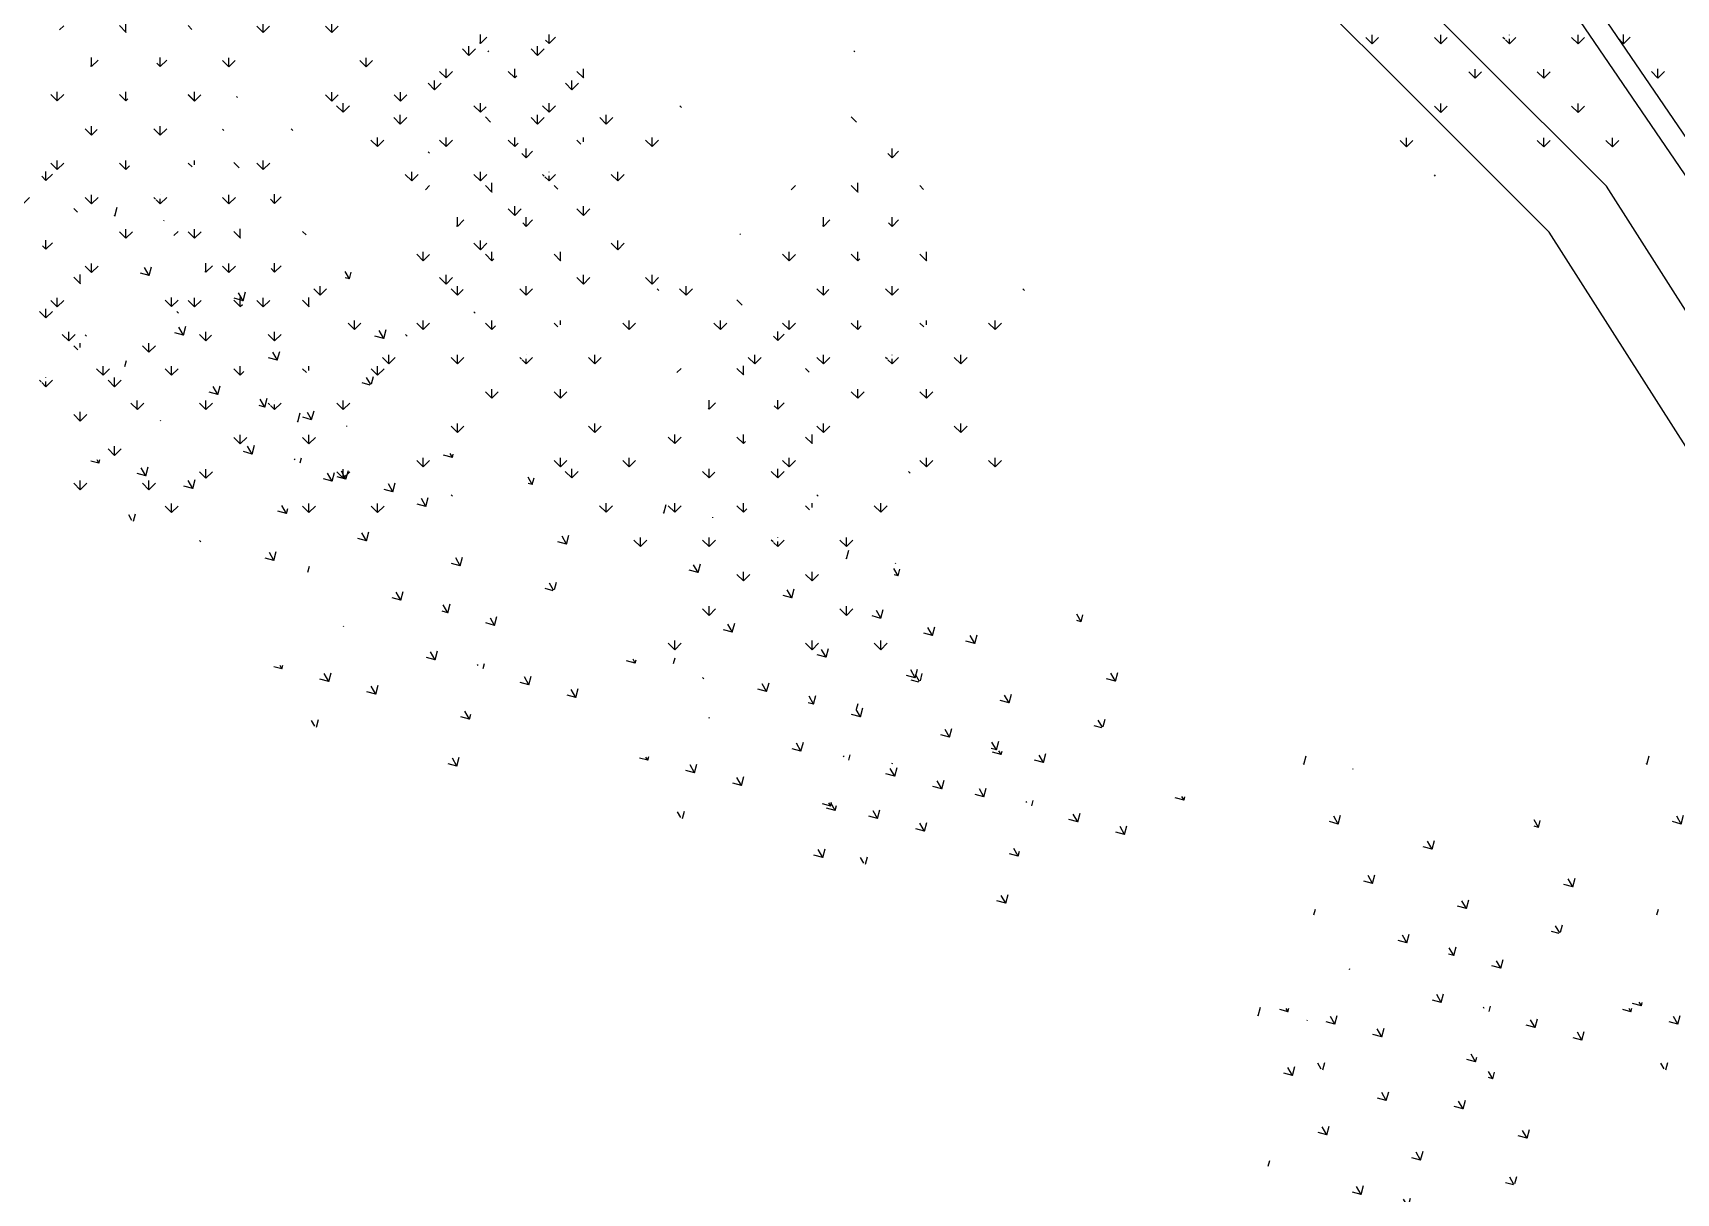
# Model space of a CAD drawing. Header units: inches. Extents: x 35686 to 107884, y -6679 to 46392.
# Drawn here: x 86993 to 89109, y 33333 to 34826 of the extents above; entities that cross this region are included whole.
import ezdxf

# ---------------------------------------------------------------- set-up
doc = ezdxf.new("R2010")
doc.units = ezdxf.units.IN
doc.header["$LTSCALE"] = 500
doc.header["$MEASUREMENT"] = 0
doc.layers.add('APPROVAL-DRG', color=7, linetype='CONTINUOUS')
doc.layers.add('FRONT-ELEVATION', color=7, linetype='CONTINUOUS')

# ---------------------------------------------------------------- blocks, each defined once
blk = doc.blocks.new('TREE3')
at = {"layer": 'FRONT-ELEVATION', "linetype": 'Continuous'}
h = blk.add_hatch(dxfattribs=at)
h.set_pattern_fill('GRASS', color=62, scale=50, style=0)
h.set_pattern_definition([(90, (-84175.92, 22840.876), (-35.355339, 35.355339), [9.375, -61.335678]), (45, (-84175.92, 22840.876), (-35.35534, 35.35534), [9.375, -40.625]), (135, (-84175.92, 22840.876), (-35.35534, -35.35534), [9.375, -40.625])])
edge = h.paths.add_edge_path()
edge.add_line((-2883.4, 3216.8), (-2828.1, 3111.8))
edge.add_line((-2828.1, 3111.8), (-2720.5, 3115.6))
edge.add_line((-2720.5, 3115.6), (-2839.1, 3210.9))
edge.add_line((-2839.1, 3210.9), (-2725.6, 3238.5))
edge.add_line((-2725.6, 3238.5), (-2728.3, 3350.8))
edge.add_line((-2728.3, 3350.8), (-2784.2, 3248))
edge.add_line((-2784.2, 3248), (-2869.6, 3228.9))
edge.add_line((-2869.6, 3228.9), (-2824.9, 3268.2))
edge.add_line((-2824.9, 3268.2), (-2831.2, 3406.7))
edge.add_line((-2831.2, 3406.7), (-2868.4, 3481.9))
edge.add_line((-2868.4, 3481.9), (-2866.9, 3344.6))
edge.add_line((-2866.9, 3344.6), (-2882.2, 3241.9))
edge.add_line((-2882.2, 3241.9), (-2895.2, 3258.5))
edge.add_line((-2895.2, 3258.5), (-2902.1, 3551.1))
edge.add_line((-2902.1, 3551.1), (-2936.3, 3371.9))
edge.add_line((-2936.3, 3371.9), (-2915, 3284))
edge.add_line((-2915, 3284), (-2955.4, 3336.1))
edge.add_line((-2955.4, 3336.1), (-2953.3, 3447.1))
edge.add_line((-2953.3, 3447.1), (-2994.8, 3320.5))
edge.add_line((-2994.8, 3320.5), (-2906.2, 3247.8))
edge.add_line((-2906.2, 3247.8), (-3110.8, 3323.9))
edge.add_line((-3110.8, 3323.9), (-3032.8, 3200.8))
edge.add_line((-3032.8, 3200.8), (-2904.2, 3223.5))
edge.add_line((-2904.2, 3223.5), (-2995, 3132.8))
edge.add_line((-2995, 3132.8), (-2942.1, 3083.7))
edge.add_line((-2942.1, 3083.7), (-2881.6, 3212.1))
h = blk.add_hatch(dxfattribs=at)
h.set_pattern_fill('GRASS', color=62, scale=50, style=0)
h.set_pattern_definition([(90, (-83963.975, 22817.352), (-35.355339, 35.355339), [9.375, -61.335678]), (45, (-83963.975, 22817.35), (-35.35534, 35.35534), [9.375, -40.625]), (135, (-83963.975, 22817.35), (-35.35534, -35.35534), [9.375, -40.625])])
edge = h.paths.add_edge_path()
edge.add_line((-2671.4, 3193.3), (-2616.2, 3088.3))
edge.add_line((-2616.2, 3088.3), (-2508.6, 3092))
edge.add_line((-2508.6, 3092), (-2627.2, 3187.4))
edge.add_line((-2627.2, 3187.4), (-2513.7, 3215))
edge.add_line((-2513.7, 3215), (-2516.3, 3327.2))
edge.add_line((-2516.3, 3327.2), (-2572.3, 3224.5))
edge.add_line((-2572.3, 3224.5), (-2657.7, 3205.4))
edge.add_line((-2657.7, 3205.4), (-2613, 3244.7))
edge.add_line((-2613, 3244.7), (-2619.3, 3383.2))
edge.add_line((-2619.3, 3383.2), (-2656.5, 3458.4))
edge.add_line((-2656.5, 3458.4), (-2655, 3321))
edge.add_line((-2655, 3321), (-2670.3, 3218.3))
edge.add_line((-2670.3, 3218.3), (-2683.2, 3235))
edge.add_line((-2683.2, 3235), (-2690.1, 3527.6))
edge.add_line((-2690.1, 3527.6), (-2724.4, 3348.4))
edge.add_line((-2724.4, 3348.4), (-2703, 3260.5))
edge.add_line((-2703, 3260.5), (-2743.4, 3312.6))
edge.add_line((-2743.4, 3312.6), (-2741.3, 3423.6))
edge.add_line((-2741.3, 3423.6), (-2782.9, 3297))
edge.add_line((-2782.9, 3297), (-2694.2, 3224.3))
edge.add_line((-2694.2, 3224.3), (-2898.8, 3300.4))
edge.add_line((-2898.8, 3300.4), (-2820.8, 3177.3))
edge.add_line((-2820.8, 3177.3), (-2692.3, 3200))
edge.add_line((-2692.3, 3200), (-2783, 3109.3))
edge.add_line((-2783, 3109.3), (-2730.1, 3060.2))
edge.add_line((-2730.1, 3060.2), (-2669.6, 3188.6))
h = blk.add_hatch(dxfattribs=at)
h.set_pattern_fill('GRASS', color=62, scale=50, style=0)
h.set_pattern_definition([(90, (-82927.793, 22793.83), (-35.355339, 35.355339), [9.375, -61.335678]), (45, (-82927.793, 22793.83), (-35.35534, 35.35534), [9.375, -40.625]), (135, (-82927.793, 22793.83), (-35.35534, -35.35534), [9.375, -40.625])])
edge = h.paths.add_edge_path()
edge.add_line((-1635.3, 3169.7), (-1580, 3064.8))
edge.add_line((-1580, 3064.8), (-1472.4, 3068.5))
edge.add_line((-1472.4, 3068.5), (-1591, 3163.8))
edge.add_line((-1591, 3163.8), (-1477.5, 3191.5))
edge.add_line((-1477.5, 3191.5), (-1480.1, 3303.7))
edge.add_line((-1480.1, 3303.7), (-1536.1, 3200.9))
edge.add_line((-1536.1, 3200.9), (-1621.5, 3181.8))
edge.add_line((-1621.5, 3181.8), (-1576.8, 3221.2))
edge.add_line((-1576.8, 3221.2), (-1583.1, 3359.7))
edge.add_line((-1583.1, 3359.7), (-1620.3, 3434.8))
edge.add_line((-1620.3, 3434.8), (-1618.8, 3297.5))
edge.add_line((-1618.8, 3297.5), (-1634.1, 3194.8))
edge.add_line((-1634.1, 3194.8), (-1647, 3211.5))
edge.add_line((-1647, 3211.5), (-1654, 3504))
edge.add_line((-1654, 3504), (-1688.2, 3324.9))
edge.add_line((-1688.2, 3324.9), (-1666.8, 3237))
edge.add_line((-1666.8, 3237), (-1707.3, 3289))
edge.add_line((-1707.3, 3289), (-1705.1, 3400.1))
edge.add_line((-1705.1, 3400.1), (-1746.7, 3273.4))
edge.add_line((-1746.7, 3273.4), (-1658, 3200.7))
edge.add_line((-1658, 3200.7), (-1862.7, 3276.8))
edge.add_line((-1862.7, 3276.8), (-1784.7, 3153.8))
edge.add_line((-1784.7, 3153.8), (-1656.1, 3176.4))
edge.add_line((-1656.1, 3176.4), (-1746.9, 3085.8))
edge.add_line((-1746.9, 3085.8), (-1693.9, 3036.7))
edge.add_line((-1693.9, 3036.7), (-1633.4, 3165.1))
h = blk.add_hatch(dxfattribs=at)
h.set_pattern_fill('GRASS', color=62, scale=50, style=0)
h.set_pattern_definition([(90, (-82598.1, 22723.26), (-35.355339, 35.355339), [9.375, -61.335678]), (45, (-82598.1, 22723.26), (-35.35534, 35.35534), [9.375, -40.625]), (135, (-82598.1, 22723.26), (-35.35534, -35.35534), [9.375, -40.625])])
edge = h.paths.add_edge_path()
edge.add_line((-1305.6, 3099.2), (-1250.3, 2994.2))
edge.add_line((-1250.3, 2994.2), (-1142.7, 2997.9))
edge.add_line((-1142.7, 2997.9), (-1261.3, 3093.3))
edge.add_line((-1261.3, 3093.3), (-1147.8, 3120.9))
edge.add_line((-1147.8, 3120.9), (-1150.4, 3233.1))
edge.add_line((-1150.4, 3233.1), (-1206.4, 3130.4))
edge.add_line((-1206.4, 3130.4), (-1291.8, 3111.3))
edge.add_line((-1291.8, 3111.3), (-1247.1, 3150.6))
edge.add_line((-1247.1, 3150.6), (-1253.4, 3289.1))
edge.add_line((-1253.4, 3289.1), (-1290.6, 3364.3))
edge.add_line((-1290.6, 3364.3), (-1289.1, 3227))
edge.add_line((-1289.1, 3227), (-1304.4, 3124.2))
edge.add_line((-1304.4, 3124.2), (-1317.4, 3140.9))
edge.add_line((-1317.4, 3140.9), (-1324.3, 3433.5))
edge.add_line((-1324.3, 3433.5), (-1358.5, 3254.3))
edge.add_line((-1358.5, 3254.3), (-1337.2, 3166.4))
edge.add_line((-1337.2, 3166.4), (-1377.6, 3218.5))
edge.add_line((-1377.6, 3218.5), (-1375.4, 3329.5))
edge.add_line((-1375.4, 3329.5), (-1417, 3202.9))
edge.add_line((-1417, 3202.9), (-1328.3, 3130.2))
edge.add_line((-1328.3, 3130.2), (-1533, 3206.3))
edge.add_line((-1533, 3206.3), (-1455, 3083.2))
edge.add_line((-1455, 3083.2), (-1326.4, 3105.9))
edge.add_line((-1326.4, 3105.9), (-1417.2, 3015.2))
edge.add_line((-1417.2, 3015.2), (-1364.2, 2966.1))
edge.add_line((-1364.2, 2966.1), (-1303.7, 3094.5))
h = blk.add_hatch(dxfattribs=at)
h.set_pattern_fill('GRASS', color=62, scale=50, style=0)
h.set_pattern_definition([(90, (-83916.876, 22652.69), (-35.355339, 35.355339), [9.375, -61.335678]), (45, (-83916.876, 22652.69), (-35.35534, 35.35534), [9.375, -40.625]), (135, (-83916.876, 22652.69), (-35.35534, -35.35534), [9.375, -40.625])])
edge = h.paths.add_edge_path()
edge.add_line((-2624.3, 3028.6), (-2569.1, 2923.6))
edge.add_line((-2569.1, 2923.6), (-2461.5, 2927.4))
edge.add_line((-2461.5, 2927.4), (-2580.1, 3022.7))
edge.add_line((-2580.1, 3022.7), (-2466.6, 3050.3))
edge.add_line((-2466.6, 3050.3), (-2469.2, 3162.6))
edge.add_line((-2469.2, 3162.6), (-2525.2, 3059.8))
edge.add_line((-2525.2, 3059.8), (-2610.6, 3040.7))
edge.add_line((-2610.6, 3040.7), (-2565.9, 3080))
edge.add_line((-2565.9, 3080), (-2572.2, 3218.5))
edge.add_line((-2572.2, 3218.5), (-2609.4, 3293.7))
edge.add_line((-2609.4, 3293.7), (-2607.9, 3156.4))
edge.add_line((-2607.9, 3156.4), (-2623.2, 3053.7))
edge.add_line((-2623.2, 3053.7), (-2636.1, 3070.3))
edge.add_line((-2636.1, 3070.3), (-2643, 3362.9))
edge.add_line((-2643, 3362.9), (-2677.3, 3183.7))
edge.add_line((-2677.3, 3183.7), (-2655.9, 3095.8))
edge.add_line((-2655.9, 3095.8), (-2696.3, 3147.9))
edge.add_line((-2696.3, 3147.9), (-2694.2, 3258.9))
edge.add_line((-2694.2, 3258.9), (-2735.8, 3132.3))
edge.add_line((-2735.8, 3132.3), (-2647.1, 3059.6))
edge.add_line((-2647.1, 3059.6), (-2851.7, 3135.7))
edge.add_line((-2851.7, 3135.7), (-2773.7, 3012.6))
edge.add_line((-2773.7, 3012.6), (-2645.2, 3035.3))
edge.add_line((-2645.2, 3035.3), (-2735.9, 2944.7))
edge.add_line((-2735.9, 2944.7), (-2683, 2895.6))
edge.add_line((-2683, 2895.6), (-2622.5, 3024))
h = blk.add_hatch(dxfattribs=at)
h.set_pattern_fill('GRASS', color=62, scale=50, style=0)
h.set_pattern_definition([(90, (-84317.22, 22629.167), (-35.355339, 35.355339), [9.375, -61.335678]), (45, (-84317.22, 22629.167), (-35.35534, 35.35534), [9.375, -40.625]), (135, (-84317.22, 22629.167), (-35.35534, -35.35534), [9.375, -40.625])])
edge = h.paths.add_edge_path()
edge.add_line((-3024.7, 3005.1), (-2969.4, 2900.1))
edge.add_line((-2969.4, 2900.1), (-2861.8, 2903.8))
edge.add_line((-2861.8, 2903.8), (-2980.4, 2999.2))
edge.add_line((-2980.4, 2999.2), (-2866.9, 3026.8))
edge.add_line((-2866.9, 3026.8), (-2869.6, 3139.1))
edge.add_line((-2869.6, 3139.1), (-2925.5, 3036.3))
edge.add_line((-2925.5, 3036.3), (-3010.9, 3017.2))
edge.add_line((-3010.9, 3017.2), (-2966.2, 3056.5))
edge.add_line((-2966.2, 3056.5), (-2972.5, 3195))
edge.add_line((-2972.5, 3195), (-3009.7, 3270.2))
edge.add_line((-3009.7, 3270.2), (-3008.2, 3132.9))
edge.add_line((-3008.2, 3132.9), (-3023.5, 3030.2))
edge.add_line((-3023.5, 3030.2), (-3036.5, 3046.8))
edge.add_line((-3036.5, 3046.8), (-3043.4, 3339.4))
edge.add_line((-3043.4, 3339.4), (-3077.6, 3160.2))
edge.add_line((-3077.6, 3160.2), (-3056.3, 3072.3))
edge.add_line((-3056.3, 3072.3), (-3096.7, 3124.4))
edge.add_line((-3096.7, 3124.4), (-3094.6, 3235.4))
edge.add_line((-3094.6, 3235.4), (-3136.1, 3108.8))
edge.add_line((-3136.1, 3108.8), (-3047.5, 3036.1))
edge.add_line((-3047.5, 3036.1), (-3252.1, 3112.2))
edge.add_line((-3252.1, 3112.2), (-3174.1, 2989.1))
edge.add_line((-3174.1, 2989.1), (-3045.5, 3011.8))
edge.add_line((-3045.5, 3011.8), (-3136.3, 2921.1))
edge.add_line((-3136.3, 2921.1), (-3083.4, 2872))
edge.add_line((-3083.4, 2872), (-3022.9, 3000.4))
h = blk.add_hatch(dxfattribs=at)
h.set_pattern_fill('GRASS', color=62, scale=50, style=0)
h.set_pattern_definition([(90, (-83940.426, 22464.506), (-35.355339, 35.355339), [9.375, -61.335678]), (45, (-83940.426, 22464.506), (-35.35534, 35.35534), [9.375, -40.625]), (135, (-83940.426, 22464.506), (-35.35534, -35.35534), [9.375, -40.625])])
edge = h.paths.add_edge_path()
edge.add_line((-2647.9, 2840.4), (-2592.6, 2735.4))
edge.add_line((-2592.6, 2735.4), (-2485, 2739.2))
edge.add_line((-2485, 2739.2), (-2603.6, 2834.5))
edge.add_line((-2603.6, 2834.5), (-2490.1, 2862.2))
edge.add_line((-2490.1, 2862.2), (-2492.8, 2974.4))
edge.add_line((-2492.8, 2974.4), (-2548.7, 2871.6))
edge.add_line((-2548.7, 2871.6), (-2634.1, 2852.5))
edge.add_line((-2634.1, 2852.5), (-2589.4, 2891.9))
edge.add_line((-2589.4, 2891.9), (-2595.7, 3030.3))
edge.add_line((-2595.7, 3030.3), (-2632.9, 3105.5))
edge.add_line((-2632.9, 3105.5), (-2631.4, 2968.2))
edge.add_line((-2631.4, 2968.2), (-2646.7, 2865.5))
edge.add_line((-2646.7, 2865.5), (-2659.7, 2882.2))
edge.add_line((-2659.7, 2882.2), (-2666.6, 3174.7))
edge.add_line((-2666.6, 3174.7), (-2700.8, 2995.6))
edge.add_line((-2700.8, 2995.6), (-2679.5, 2907.6))
edge.add_line((-2679.5, 2907.6), (-2719.9, 2959.7))
edge.add_line((-2719.9, 2959.7), (-2717.8, 3070.8))
edge.add_line((-2717.8, 3070.8), (-2759.3, 2944.1))
edge.add_line((-2759.3, 2944.1), (-2670.7, 2871.4))
edge.add_line((-2670.7, 2871.4), (-2875.3, 2947.5))
edge.add_line((-2875.3, 2947.5), (-2797.3, 2824.4))
edge.add_line((-2797.3, 2824.4), (-2668.8, 2847.1))
edge.add_line((-2668.8, 2847.1), (-2759.5, 2756.5))
edge.add_line((-2759.5, 2756.5), (-2706.6, 2707.4))
edge.add_line((-2706.6, 2707.4), (-2646.1, 2835.8))
h = blk.add_hatch(dxfattribs=at)
h.set_pattern_fill('GRASS', color=62, scale=50, style=0)
h.set_pattern_definition([(90, (-83563.632, 22464.506), (-35.355339, 35.355339), [9.375, -61.335678]), (45, (-83563.63, 22464.506), (-35.35534, 35.35534), [9.375, -40.625]), (135, (-83563.63, 22464.506), (-35.35534, -35.35534), [9.375, -40.625])])
edge = h.paths.add_edge_path()
edge.add_line((-2271.1, 2840.4), (-2215.8, 2735.4))
edge.add_line((-2215.8, 2735.4), (-2108.3, 2739.2))
edge.add_line((-2108.3, 2739.2), (-2226.8, 2834.5))
edge.add_line((-2226.8, 2834.5), (-2113.3, 2862.2))
edge.add_line((-2113.3, 2862.2), (-2116, 2974.4))
edge.add_line((-2116, 2974.4), (-2171.9, 2871.6))
edge.add_line((-2171.9, 2871.6), (-2257.3, 2852.5))
edge.add_line((-2257.3, 2852.5), (-2212.6, 2891.9))
edge.add_line((-2212.6, 2891.9), (-2218.9, 3030.3))
edge.add_line((-2218.9, 3030.3), (-2256.2, 3105.5))
edge.add_line((-2256.2, 3105.5), (-2254.6, 2968.2))
edge.add_line((-2254.6, 2968.2), (-2270, 2865.5))
edge.add_line((-2270, 2865.5), (-2282.9, 2882.2))
edge.add_line((-2282.9, 2882.2), (-2289.8, 3174.7))
edge.add_line((-2289.8, 3174.7), (-2324.1, 2995.6))
edge.add_line((-2324.1, 2995.6), (-2302.7, 2907.6))
edge.add_line((-2302.7, 2907.6), (-2343.1, 2959.7))
edge.add_line((-2343.1, 2959.7), (-2341, 3070.8))
edge.add_line((-2341, 3070.8), (-2382.5, 2944.1))
edge.add_line((-2382.5, 2944.1), (-2293.9, 2871.4))
edge.add_line((-2293.9, 2871.4), (-2498.5, 2947.5))
edge.add_line((-2498.5, 2947.5), (-2420.5, 2824.4))
edge.add_line((-2420.5, 2824.4), (-2292, 2847.1))
edge.add_line((-2292, 2847.1), (-2382.7, 2756.5))
edge.add_line((-2382.7, 2756.5), (-2329.8, 2707.4))
edge.add_line((-2329.8, 2707.4), (-2269.3, 2835.8))
h = blk.add_hatch(dxfattribs=at)
h.set_pattern_fill('GRASS', color=62, scale=50, style=0)
h.set_pattern_definition([(90, (-84434.967, 22440.983), (-35.355339, 35.355339), [9.375, -61.335678]), (45, (-84434.967, 22440.983), (-35.35534, 35.35534), [9.375, -40.625]), (135, (-84434.967, 22440.983), (-35.35534, -35.35534), [9.375, -40.625])])
edge = h.paths.add_edge_path()
edge.add_line((-3142.4, 2816.9), (-3087.2, 2711.9))
edge.add_line((-3087.2, 2711.9), (-2979.6, 2715.7))
edge.add_line((-2979.6, 2715.7), (-3098.2, 2811))
edge.add_line((-3098.2, 2811), (-2984.7, 2838.6))
edge.add_line((-2984.7, 2838.6), (-2987.3, 2950.9))
edge.add_line((-2987.3, 2950.9), (-3043.3, 2848.1))
edge.add_line((-3043.3, 2848.1), (-3128.7, 2829))
edge.add_line((-3128.7, 2829), (-3084, 2868.3))
edge.add_line((-3084, 2868.3), (-3090.3, 3006.8))
edge.add_line((-3090.3, 3006.8), (-3127.5, 3082))
edge.add_line((-3127.5, 3082), (-3126, 2944.7))
edge.add_line((-3126, 2944.7), (-3141.3, 2842))
edge.add_line((-3141.3, 2842), (-3154.2, 2858.6))
edge.add_line((-3154.2, 2858.6), (-3161.1, 3151.2))
edge.add_line((-3161.1, 3151.2), (-3195.4, 2972))
edge.add_line((-3195.4, 2972), (-3174, 2884.1))
edge.add_line((-3174, 2884.1), (-3214.4, 2936.2))
edge.add_line((-3214.4, 2936.2), (-3212.3, 3047.2))
edge.add_line((-3212.3, 3047.2), (-3253.9, 2920.6))
edge.add_line((-3253.9, 2920.6), (-3165.2, 2847.9))
edge.add_line((-3165.2, 2847.9), (-3369.8, 2924))
edge.add_line((-3369.8, 2924), (-3291.8, 2800.9))
edge.add_line((-3291.8, 2800.9), (-3163.3, 2823.6))
edge.add_line((-3163.3, 2823.6), (-3254, 2732.9))
edge.add_line((-3254, 2732.9), (-3201.1, 2683.8))
edge.add_line((-3201.1, 2683.8), (-3140.6, 2812.3))
h = blk.add_hatch(dxfattribs=at)
h.set_pattern_fill('GRASS', color=62, scale=50, style=0)
h.set_pattern_definition([(90, (-84199.47, 22417.46), (-35.355339, 35.355339), [9.375, -61.335678]), (45, (-84199.47, 22417.46), (-35.35534, 35.35534), [9.375, -40.625]), (135, (-84199.47, 22417.46), (-35.35534, -35.35534), [9.375, -40.625])])
edge = h.paths.add_edge_path()
edge.add_line((-2906.9, 2793.4), (-2851.7, 2688.4))
edge.add_line((-2851.7, 2688.4), (-2744.1, 2692.1))
edge.add_line((-2744.1, 2692.1), (-2862.7, 2787.5))
edge.add_line((-2862.7, 2787.5), (-2749.2, 2815.1))
edge.add_line((-2749.2, 2815.1), (-2751.8, 2927.3))
edge.add_line((-2751.8, 2927.3), (-2807.8, 2824.6))
edge.add_line((-2807.8, 2824.6), (-2893.2, 2805.5))
edge.add_line((-2893.2, 2805.5), (-2848.5, 2844.8))
edge.add_line((-2848.5, 2844.8), (-2854.8, 2983.3))
edge.add_line((-2854.8, 2983.3), (-2892, 3058.5))
edge.add_line((-2892, 3058.5), (-2890.5, 2921.2))
edge.add_line((-2890.5, 2921.2), (-2905.8, 2818.4))
edge.add_line((-2905.8, 2818.4), (-2918.7, 2835.1))
edge.add_line((-2918.7, 2835.1), (-2925.6, 3127.7))
edge.add_line((-2925.6, 3127.7), (-2959.9, 2948.5))
edge.add_line((-2959.9, 2948.5), (-2938.5, 2860.6))
edge.add_line((-2938.5, 2860.6), (-2978.9, 2912.7))
edge.add_line((-2978.9, 2912.7), (-2976.8, 3023.7))
edge.add_line((-2976.8, 3023.7), (-3018.4, 2897.1))
edge.add_line((-3018.4, 2897.1), (-2929.7, 2824.4))
edge.add_line((-2929.7, 2824.4), (-3134.3, 2900.5))
edge.add_line((-3134.3, 2900.5), (-3056.3, 2777.4))
edge.add_line((-3056.3, 2777.4), (-2927.8, 2800.1))
edge.add_line((-2927.8, 2800.1), (-3018.5, 2709.4))
edge.add_line((-3018.5, 2709.4), (-2965.6, 2660.3))
edge.add_line((-2965.6, 2660.3), (-2905.1, 2788.7))
h = blk.add_hatch(dxfattribs=at)
h.set_pattern_fill('GRASS', color=42, scale=50, angle=30, style=0)
h.set_pattern_definition([(120, (-83095.688, -20891.286), (-48.296291, 12.940952), [9.375, -61.335678]), (75, (-83095.69, -20891.286), (-48.29629, 12.940952), [9.375, -40.625]), (165, (-83095.69, -20891.286), (-12.940952, -48.29629), [9.375, -40.625])])
edge = h.paths.add_edge_path()
edge.add_line((-2882.2, 2760), (-2781.9, 2696.7))
edge.add_line((-2781.9, 2696.7), (-2690.6, 2753.8))
edge.add_line((-2690.6, 2753.8), (-2841, 2777))
edge.add_line((-2841, 2777), (-2756.5, 2857.7))
edge.add_line((-2756.5, 2857.7), (-2814.9, 2953.6))
edge.add_line((-2814.9, 2953.6), (-2812, 2836.6))
edge.add_line((-2812, 2836.6), (-2876.4, 2777.4))
edge.add_line((-2876.4, 2777.4), (-2857.3, 2833.8))
edge.add_line((-2857.3, 2833.8), (-2932, 2950.6))
edge.add_line((-2932, 2950.6), (-3001.9, 2997.1))
edge.add_line((-3001.9, 2997.1), (-2931.9, 2878.9))
edge.add_line((-2931.9, 2878.9), (-2893.8, 2782.3))
edge.add_line((-2893.8, 2782.3), (-2913.3, 2790.3))
edge.add_line((-2913.3, 2790.3), (-3065.6, 3040.2))
edge.add_line((-3065.6, 3040.2), (-3005.7, 2867.9))
edge.add_line((-3005.7, 2867.9), (-2943.2, 2802.5))
edge.add_line((-2943.2, 2802.5), (-3004.2, 2827.3))
edge.add_line((-3004.2, 2827.3), (-3057.9, 2924.6))
edge.add_line((-3057.9, 2924.6), (-3030.6, 2794.1))
edge.add_line((-3030.6, 2794.1), (-2917.5, 2775.5))
edge.add_line((-2917.5, 2775.5), (-3132.7, 2739.1))
edge.add_line((-3132.7, 2739.1), (-3003.6, 2671.5))
edge.add_line((-3003.6, 2671.5), (-2903.7, 2755.4))
edge.add_line((-2903.7, 2755.4), (-2936.9, 2631.5))
edge.add_line((-2936.9, 2631.5), (-2866.5, 2615.5))
edge.add_line((-2866.5, 2615.5), (-2878.3, 2756.9))
h = blk.add_hatch(dxfattribs=at)
h.set_pattern_fill('GRASS', color=62, scale=50, style=0)
h.set_pattern_definition([(90, (-83681.38, 22276.32), (-35.355339, 35.355339), [9.375, -61.335678]), (45, (-83681.38, 22276.32), (-35.35534, 35.35534), [9.375, -40.625]), (135, (-83681.38, 22276.32), (-35.35534, -35.35534), [9.375, -40.625])])
edge = h.paths.add_edge_path()
edge.add_line((-2388.8, 2652.2), (-2333.6, 2547.2))
edge.add_line((-2333.6, 2547.2), (-2226, 2551))
edge.add_line((-2226, 2551), (-2344.6, 2646.3))
edge.add_line((-2344.6, 2646.3), (-2231.1, 2674))
edge.add_line((-2231.1, 2674), (-2233.7, 2786.2))
edge.add_line((-2233.7, 2786.2), (-2289.7, 2683.4))
edge.add_line((-2289.7, 2683.4), (-2375.1, 2664.3))
edge.add_line((-2375.1, 2664.3), (-2330.4, 2703.7))
edge.add_line((-2330.4, 2703.7), (-2336.7, 2842.2))
edge.add_line((-2336.7, 2842.2), (-2373.9, 2917.3))
edge.add_line((-2373.9, 2917.3), (-2372.4, 2780))
edge.add_line((-2372.4, 2780), (-2387.7, 2677.3))
edge.add_line((-2387.7, 2677.3), (-2400.6, 2694))
edge.add_line((-2400.6, 2694), (-2407.5, 2986.5))
edge.add_line((-2407.5, 2986.5), (-2441.8, 2807.4))
edge.add_line((-2441.8, 2807.4), (-2420.4, 2719.5))
edge.add_line((-2420.4, 2719.5), (-2460.8, 2771.5))
edge.add_line((-2460.8, 2771.5), (-2458.7, 2882.6))
edge.add_line((-2458.7, 2882.6), (-2500.3, 2755.9))
edge.add_line((-2500.3, 2755.9), (-2411.6, 2683.2))
edge.add_line((-2411.6, 2683.2), (-2616.3, 2759.3))
edge.add_line((-2616.3, 2759.3), (-2538.3, 2636.3))
edge.add_line((-2538.3, 2636.3), (-2409.7, 2658.9))
edge.add_line((-2409.7, 2658.9), (-2500.4, 2568.3))
edge.add_line((-2500.4, 2568.3), (-2447.5, 2519.2))
edge.add_line((-2447.5, 2519.2), (-2387, 2647.6))
h = blk.add_hatch(dxfattribs=at)
h.set_pattern_fill('GRASS', color=42, scale=50, angle=30, style=0)
h.set_pattern_definition([(120, (-82907.29, -21102.994), (-48.296291, 12.940952), [9.375, -61.335678]), (75, (-82907.29, -21102.994), (-48.29629, 12.940952), [9.375, -40.625]), (165, (-82907.29, -21102.994), (-12.940952, -48.29629), [9.375, -40.625])])
edge = h.paths.add_edge_path()
edge.add_line((-2693.8, 2548.3), (-2593.5, 2485))
edge.add_line((-2593.5, 2485), (-2502.2, 2542.1))
edge.add_line((-2502.2, 2542.1), (-2652.6, 2565.3))
edge.add_line((-2652.6, 2565.3), (-2568.1, 2646))
edge.add_line((-2568.1, 2646), (-2626.5, 2741.9))
edge.add_line((-2626.5, 2741.9), (-2623.6, 2624.9))
edge.add_line((-2623.6, 2624.9), (-2688, 2565.7))
edge.add_line((-2688, 2565.7), (-2668.9, 2622.1))
edge.add_line((-2668.9, 2622.1), (-2743.6, 2738.9))
edge.add_line((-2743.6, 2738.9), (-2813.5, 2785.4))
edge.add_line((-2813.5, 2785.4), (-2743.5, 2667.2))
edge.add_line((-2743.5, 2667.2), (-2705.4, 2570.6))
edge.add_line((-2705.4, 2570.6), (-2724.9, 2578.6))
edge.add_line((-2724.9, 2578.6), (-2877.2, 2828.5))
edge.add_line((-2877.2, 2828.5), (-2817.3, 2656.2))
edge.add_line((-2817.3, 2656.2), (-2754.8, 2590.7))
edge.add_line((-2754.8, 2590.7), (-2815.8, 2615.6))
edge.add_line((-2815.8, 2615.6), (-2869.5, 2712.9))
edge.add_line((-2869.5, 2712.9), (-2842.2, 2582.4))
edge.add_line((-2842.2, 2582.4), (-2729.1, 2563.8))
edge.add_line((-2729.1, 2563.8), (-2944.3, 2527.4))
edge.add_line((-2944.3, 2527.4), (-2815.3, 2459.8))
edge.add_line((-2815.3, 2459.8), (-2715.3, 2543.7))
edge.add_line((-2715.3, 2543.7), (-2748.5, 2419.8))
edge.add_line((-2748.5, 2419.8), (-2678.1, 2403.8))
edge.add_line((-2678.1, 2403.8), (-2689.9, 2545.2))
h = blk.add_hatch(dxfattribs=at)
h.set_pattern_fill('GRASS', color=42, scale=50, angle=30, style=0)
h.set_pattern_definition([(120, (-82530.498, -21197.087), (-48.296291, 12.940952), [9.375, -61.335678]), (75, (-82530.5, -21197.087), (-48.29629, 12.940952), [9.375, -40.625]), (165, (-82530.5, -21197.087), (-12.940952, -48.29629), [9.375, -40.625])])
edge = h.paths.add_edge_path()
edge.add_line((-2317, 2454.2), (-2216.7, 2390.9))
edge.add_line((-2216.7, 2390.9), (-2125.4, 2448))
edge.add_line((-2125.4, 2448), (-2275.8, 2471.2))
edge.add_line((-2275.8, 2471.2), (-2191.3, 2551.9))
edge.add_line((-2191.3, 2551.9), (-2249.7, 2647.8))
edge.add_line((-2249.7, 2647.8), (-2246.8, 2530.8))
edge.add_line((-2246.8, 2530.8), (-2311.2, 2471.6))
edge.add_line((-2311.2, 2471.6), (-2292.1, 2528))
edge.add_line((-2292.1, 2528), (-2366.8, 2644.8))
edge.add_line((-2366.8, 2644.8), (-2436.7, 2691.3))
edge.add_line((-2436.7, 2691.3), (-2366.7, 2573.1))
edge.add_line((-2366.7, 2573.1), (-2328.6, 2476.5))
edge.add_line((-2328.6, 2476.5), (-2348.1, 2484.5))
edge.add_line((-2348.1, 2484.5), (-2500.4, 2734.4))
edge.add_line((-2500.4, 2734.4), (-2440.5, 2562.1))
edge.add_line((-2440.5, 2562.1), (-2378, 2496.7))
edge.add_line((-2378, 2496.7), (-2439.1, 2521.5))
edge.add_line((-2439.1, 2521.5), (-2492.7, 2618.8))
edge.add_line((-2492.7, 2618.8), (-2465.4, 2488.3))
edge.add_line((-2465.4, 2488.3), (-2352.3, 2469.7))
edge.add_line((-2352.3, 2469.7), (-2567.5, 2433.3))
edge.add_line((-2567.5, 2433.3), (-2438.5, 2365.7))
edge.add_line((-2438.5, 2365.7), (-2338.5, 2449.6))
edge.add_line((-2338.5, 2449.6), (-2371.7, 2325.7))
edge.add_line((-2371.7, 2325.7), (-2301.3, 2309.7))
edge.add_line((-2301.3, 2309.7), (-2313.2, 2451.1))
h = blk.add_hatch(dxfattribs=at)
h.set_pattern_fill('GRASS', color=42, scale=50, angle=30, style=0)
h.set_pattern_definition([(120, (-82342.1, -21244.133), (-48.296291, 12.940952), [9.375, -61.335678]), (75, (-82342.1, -21244.133), (-48.29629, 12.940952), [9.375, -40.625]), (165, (-82342.1, -21244.133), (-12.940952, -48.29629), [9.375, -40.625])])
edge = h.paths.add_edge_path()
edge.add_line((-2128.6, 2407.2), (-2028.3, 2343.9))
edge.add_line((-2028.3, 2343.9), (-1937, 2400.9))
edge.add_line((-1937, 2400.9), (-2087.4, 2424.2))
edge.add_line((-2087.4, 2424.2), (-2002.9, 2504.9))
edge.add_line((-2002.9, 2504.9), (-2061.3, 2600.8))
edge.add_line((-2061.3, 2600.8), (-2058.4, 2483.8))
edge.add_line((-2058.4, 2483.8), (-2122.8, 2424.5))
edge.add_line((-2122.8, 2424.5), (-2103.7, 2481))
edge.add_line((-2103.7, 2481), (-2178.4, 2597.8))
edge.add_line((-2178.4, 2597.8), (-2248.3, 2644.2))
edge.add_line((-2248.3, 2644.2), (-2178.3, 2526.1))
edge.add_line((-2178.3, 2526.1), (-2140.2, 2429.5))
edge.add_line((-2140.2, 2429.5), (-2159.7, 2437.4))
edge.add_line((-2159.7, 2437.4), (-2312, 2687.3))
edge.add_line((-2312, 2687.3), (-2252.1, 2515.1))
edge.add_line((-2252.1, 2515.1), (-2189.6, 2449.6))
edge.add_line((-2189.6, 2449.6), (-2250.7, 2474.5))
edge.add_line((-2250.7, 2474.5), (-2304.3, 2571.7))
edge.add_line((-2304.3, 2571.7), (-2277, 2441.3))
edge.add_line((-2277, 2441.3), (-2163.9, 2422.6))
edge.add_line((-2163.9, 2422.6), (-2379.1, 2386.2))
edge.add_line((-2379.1, 2386.2), (-2250.1, 2318.6))
edge.add_line((-2250.1, 2318.6), (-2150.1, 2402.5))
edge.add_line((-2150.1, 2402.5), (-2183.3, 2278.7))
edge.add_line((-2183.3, 2278.7), (-2112.9, 2262.6))
edge.add_line((-2112.9, 2262.6), (-2124.8, 2404.1))
h = blk.add_hatch(dxfattribs=at)
h.set_pattern_fill('GRASS', color=41, scale=50, angle=30, style=0)
h.set_pattern_definition([(120, (-81871.11, -21455.84), (-48.296291, 12.940952), [9.375, -61.335678]), (75, (-81871.11, -21455.84), (-48.29629, 12.940952), [9.375, -40.625]), (165, (-81871.11, -21455.84), (-12.940952, -48.29629), [9.375, -40.625])])
edge = h.paths.add_edge_path()
edge.add_line((-1657.7, 2195.5), (-1557.3, 2132.2))
edge.add_line((-1557.3, 2132.2), (-1466, 2189.2))
edge.add_line((-1466, 2189.2), (-1616.4, 2212.5))
edge.add_line((-1616.4, 2212.5), (-1531.9, 2293.2))
edge.add_line((-1531.9, 2293.2), (-1590.3, 2389.1))
edge.add_line((-1590.3, 2389.1), (-1587.4, 2272.1))
edge.add_line((-1587.4, 2272.1), (-1651.8, 2212.8))
edge.add_line((-1651.8, 2212.8), (-1632.7, 2269.2))
edge.add_line((-1632.7, 2269.2), (-1707.4, 2386))
edge.add_line((-1707.4, 2386), (-1777.3, 2432.5))
edge.add_line((-1777.3, 2432.5), (-1707.3, 2314.4))
edge.add_line((-1707.3, 2314.4), (-1669.2, 2217.8))
edge.add_line((-1669.2, 2217.8), (-1688.7, 2225.7))
edge.add_line((-1688.7, 2225.7), (-1841, 2475.6))
edge.add_line((-1841, 2475.6), (-1781.1, 2303.3))
edge.add_line((-1781.1, 2303.3), (-1718.6, 2237.9))
edge.add_line((-1718.6, 2237.9), (-1779.7, 2262.8))
edge.add_line((-1779.7, 2262.8), (-1833.3, 2360))
edge.add_line((-1833.3, 2360), (-1806, 2229.6))
edge.add_line((-1806, 2229.6), (-1692.9, 2210.9))
edge.add_line((-1692.9, 2210.9), (-1908.2, 2174.5))
edge.add_line((-1908.2, 2174.5), (-1779.1, 2106.9))
edge.add_line((-1779.1, 2106.9), (-1679.1, 2190.8))
edge.add_line((-1679.1, 2190.8), (-1712.3, 2067))
edge.add_line((-1712.3, 2067), (-1642, 2050.9))
edge.add_line((-1642, 2050.9), (-1653.8, 2192.4))
h = blk.add_hatch(dxfattribs=at)
h.set_pattern_fill('GRASS', color=41, scale=50, angle=30, style=0)
h.set_pattern_definition([(120, (-81517.865, -21455.84), (-48.296291, 12.940952), [9.375, -61.335678]), (75, (-81517.865, -21455.84), (-48.29629, 12.940952), [9.375, -40.625]), (165, (-81517.865, -21455.84), (-12.940952, -48.29629), [9.375, -40.625])])
edge = h.paths.add_edge_path()
edge.add_line((-1304.4, 2195.5), (-1204.1, 2132.2))
edge.add_line((-1204.1, 2132.2), (-1112.8, 2189.2))
edge.add_line((-1112.8, 2189.2), (-1263.1, 2212.5))
edge.add_line((-1263.1, 2212.5), (-1178.6, 2293.2))
edge.add_line((-1178.6, 2293.2), (-1237.1, 2389.1))
edge.add_line((-1237.1, 2389.1), (-1234.1, 2272.1))
edge.add_line((-1234.1, 2272.1), (-1298.6, 2212.8))
edge.add_line((-1298.6, 2212.8), (-1279.5, 2269.2))
edge.add_line((-1279.5, 2269.2), (-1354.2, 2386))
edge.add_line((-1354.2, 2386), (-1424, 2432.5))
edge.add_line((-1424, 2432.5), (-1354.1, 2314.4))
edge.add_line((-1354.1, 2314.4), (-1316, 2217.8))
edge.add_line((-1316, 2217.8), (-1335.5, 2225.7))
edge.add_line((-1335.5, 2225.7), (-1487.8, 2475.6))
edge.add_line((-1487.8, 2475.6), (-1427.9, 2303.3))
edge.add_line((-1427.9, 2303.3), (-1365.4, 2237.9))
edge.add_line((-1365.4, 2237.9), (-1426.4, 2262.8))
edge.add_line((-1426.4, 2262.8), (-1480.1, 2360))
edge.add_line((-1480.1, 2360), (-1452.8, 2229.6))
edge.add_line((-1452.8, 2229.6), (-1339.7, 2210.9))
edge.add_line((-1339.7, 2210.9), (-1554.9, 2174.5))
edge.add_line((-1554.9, 2174.5), (-1425.8, 2106.9))
edge.add_line((-1425.8, 2106.9), (-1325.8, 2190.8))
edge.add_line((-1325.8, 2190.8), (-1359.1, 2067))
edge.add_line((-1359.1, 2067), (-1288.7, 2050.9))
edge.add_line((-1288.7, 2050.9), (-1300.5, 2192.4))
h = blk.add_hatch(dxfattribs=at)
h.set_pattern_fill('GRASS', color=41, scale=50, angle=30, style=0)
h.set_pattern_definition([(120, (-81918.208, -21714.595), (-48.296291, 12.940952), [9.375, -61.335678]), (75, (-81918.21, -21714.595), (-48.29629, 12.940952), [9.375, -40.625]), (165, (-81918.21, -21714.595), (-12.940952, -48.29629), [9.375, -40.625])])
edge = h.paths.add_edge_path()
edge.add_line((-1704.8, 1936.7), (-1604.4, 1873.4))
edge.add_line((-1604.4, 1873.4), (-1513.1, 1930.5))
edge.add_line((-1513.1, 1930.5), (-1663.5, 1953.7))
edge.add_line((-1663.5, 1953.7), (-1579, 2034.4))
edge.add_line((-1579, 2034.4), (-1637.4, 2130.3))
edge.add_line((-1637.4, 2130.3), (-1634.5, 2013.3))
edge.add_line((-1634.5, 2013.3), (-1698.9, 1954.1))
edge.add_line((-1698.9, 1954.1), (-1679.8, 2010.5))
edge.add_line((-1679.8, 2010.5), (-1754.5, 2127.3))
edge.add_line((-1754.5, 2127.3), (-1824.4, 2173.8))
edge.add_line((-1824.4, 2173.8), (-1754.4, 2055.6))
edge.add_line((-1754.4, 2055.6), (-1716.3, 1959))
edge.add_line((-1716.3, 1959), (-1735.8, 1967))
edge.add_line((-1735.8, 1967), (-1888.1, 2216.9))
edge.add_line((-1888.1, 2216.9), (-1828.2, 2044.6))
edge.add_line((-1828.2, 2044.6), (-1765.7, 1979.1))
edge.add_line((-1765.7, 1979.1), (-1826.8, 2004))
edge.add_line((-1826.8, 2004), (-1880.4, 2101.3))
edge.add_line((-1880.4, 2101.3), (-1853.1, 1970.8))
edge.add_line((-1853.1, 1970.8), (-1740, 1952.2))
edge.add_line((-1740, 1952.2), (-1955.3, 1915.8))
edge.add_line((-1955.3, 1915.8), (-1826.2, 1848.2))
edge.add_line((-1826.2, 1848.2), (-1726.2, 1932.1))
edge.add_line((-1726.2, 1932.1), (-1759.4, 1808.2))
edge.add_line((-1759.4, 1808.2), (-1689.1, 1792.2))
edge.add_line((-1689.1, 1792.2), (-1700.9, 1933.6))
at = {"layer": 'APPROVAL-DRG', "color": 34}
for points in [[(-870.7, 2430.6), (-1407.8, 3043.8), (-1747.7, 3541.8)], [(-887.6, 2415.8), (-1425.6, 3030), (-1766.3, 3529.1)], [(10.3, 8), (10.3, 1080.3), (-657.6, 1825.6), (-895.9, 2460.3), (-1252.4, 2618.4), (-1515.6, 3031.5), (-1908.6, 3423.8)], [(-64.7, 8), (-64.7, 1051.6), (-722.8, 1786), (-955.1, 2404.5), (-1303.5, 2559.1), (-1574.5, 2984.2), (-1961.6, 3370.8)]]:
    blk.add_lwpolyline(points, dxfattribs=at)

msp = doc.modelspace()

# ---------------------------------------------------------------- block references
at = {"layer": 'FRONT-ELEVATION', "linetype": 'Continuous', "xscale": 1.25, "yscale": 1.25, "zscale": 1.25}
msp.add_blockref('TREE3', (90913.7, 30839.6), dxfattribs=at)

doc.saveas('drawing.dxf')
